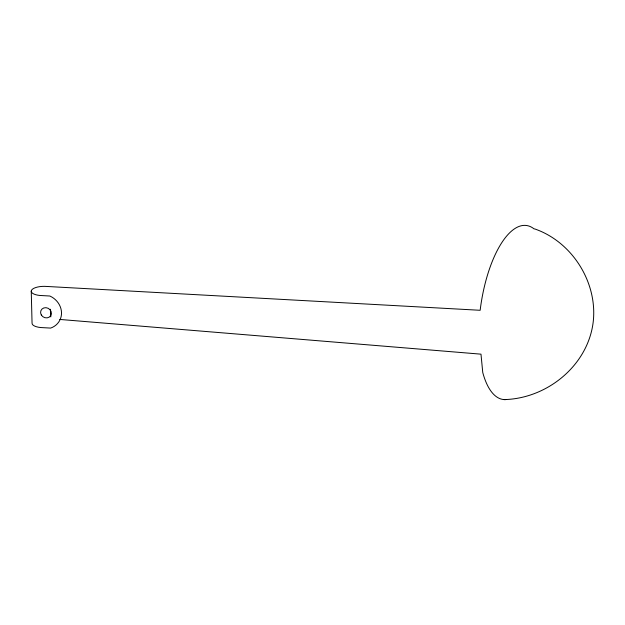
<?xml version="1.0" encoding="UTF-8"?>
<svg xmlns="http://www.w3.org/2000/svg" width="625" height="625" viewBox="0 0 625 625"><rect width="100%" height="100%" fill="white"/><g stroke="black" fill="none" stroke-linecap="round" stroke-linejoin="round"><path stroke-width="0.94" d="M504.156 399.594C547.148 398.602 587.883 365.523 593.188 322.109C597.844 282.641 572.289 241.891 534.734 228.93M59.758 319.438L480.984 354.164L482.758 372.523A87.773 34.68 -82.4 0 0 505.977 399.586M50.32 309.242L50.82 316.898M31.25 291.125L32.055 323.195A12.18 4.617 -1.4 0 0 40.812 327.547L50.656 328.086A18.828 17.047 27.7 0 0 61.508 312.672A18.828 17.047 27.7 0 0 49.852 296.016L40.008 295.469A12.18 4.617 -1.4 0 1 31.734 289.922A12.18 4.617 -1.4 0 1 46.844 286.461L480.156 310.289A87.773 34.68 -82.4 0 1 534.117 228.945M41.305 314.977A5.523 5 27.7 0 0 50.68 315.703A5.523 5 27.7 0 0 45.992 307.688A5.523 5 27.7 0 0 41.305 314.977"/></g></svg>
